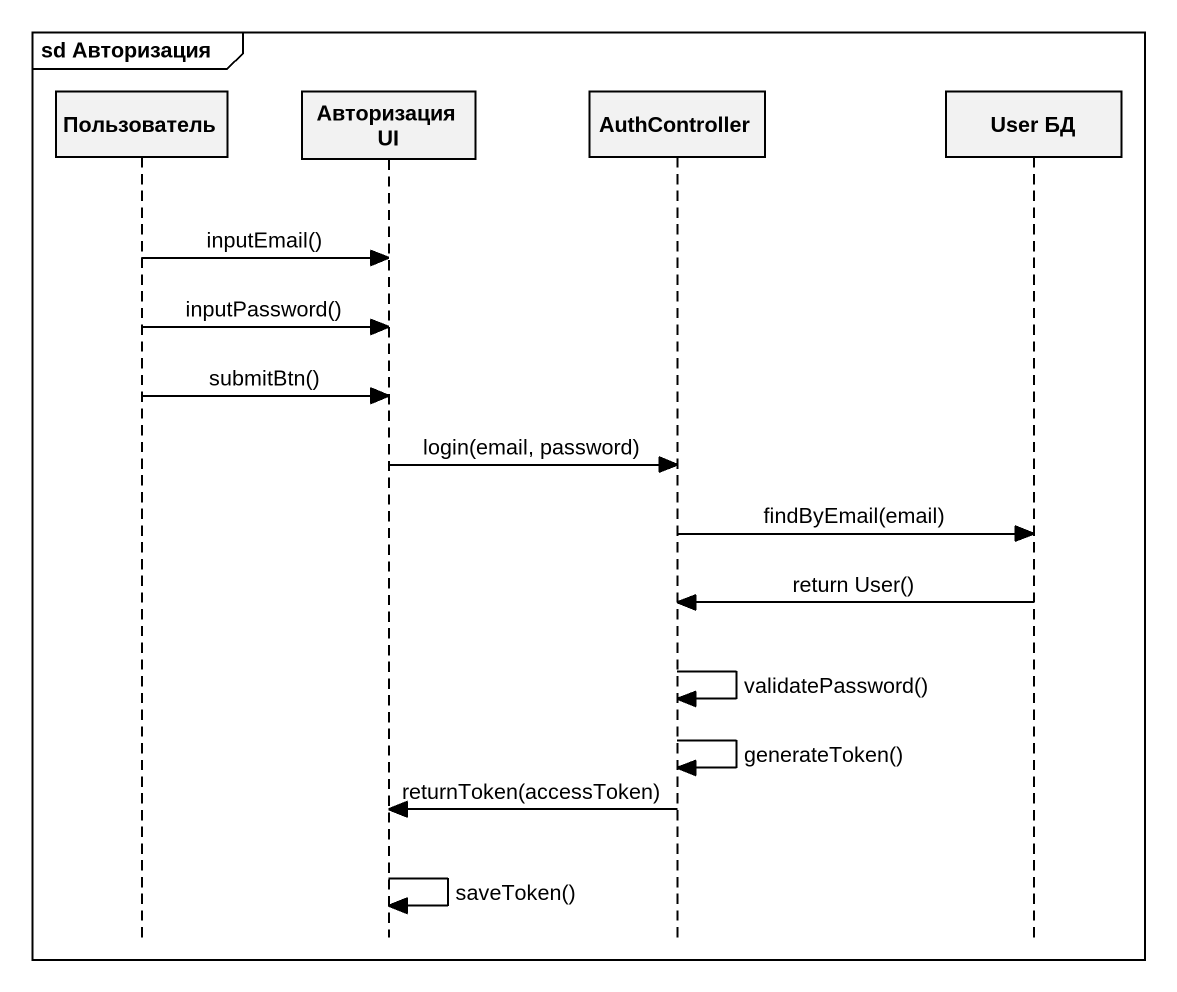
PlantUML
@startuml
mainframe sd Авторизация
hide footbox
participant Пользователь
participant "Авторизация UI" as Авторизация_UI
participant AuthController
participant "User БД" as User_БД

Пользователь -> Авторизация_UI : inputEmail()
Пользователь -> Авторизация_UI : inputPassword()
Пользователь -> Авторизация_UI : submitBtn()
Авторизация_UI -> AuthController : login(email, password)
AuthController -> User_БД : findByEmail(email)
User_БД -> AuthController : return User()
AuthController -> AuthController : validatePassword()
AuthController -> AuthController : generateToken()
AuthController -> Авторизация_UI : returnToken(accessToken)
Авторизация_UI -> Авторизация_UI : saveToken()
@enduml
